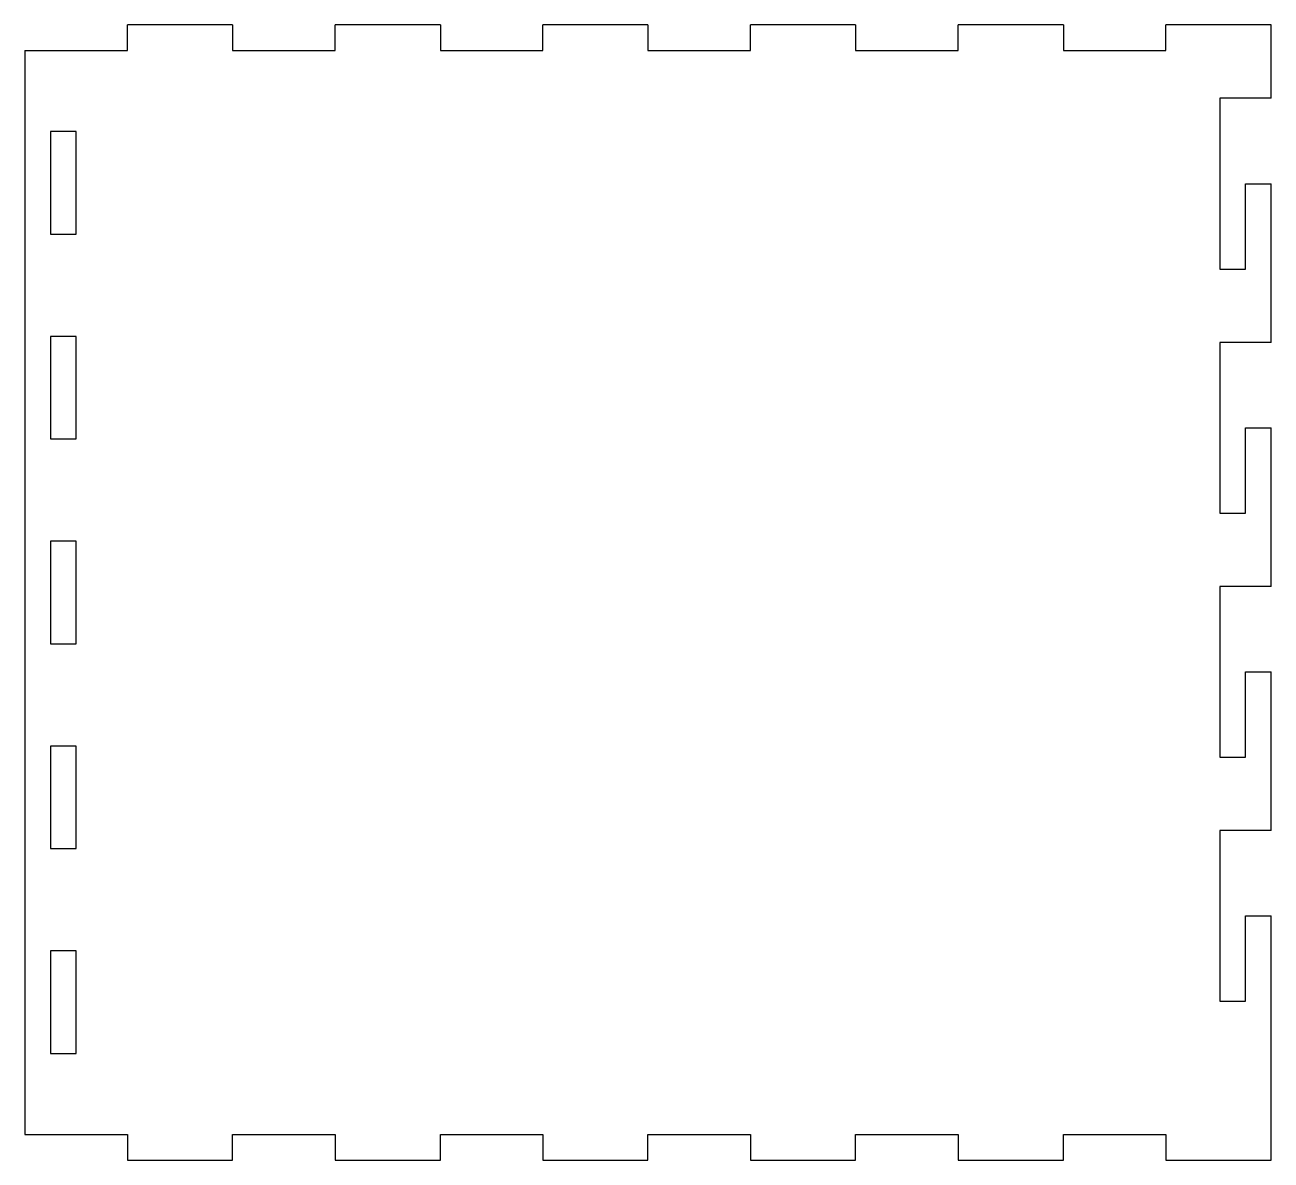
# Model space of a CAD drawing. Header units: millimetres. Extents: x -6 to 140, y -66 to 66.
import ezdxf

# ---------------------------------------------------------------- set-up
doc = ezdxf.new("R2010")
doc.units = ezdxf.units.MM
doc.layers.add('Shape2DView003', color=7, linetype='CONTINUOUS')

msp = doc.modelspace()

# ---------------------------------------------------------------- linework, layer by layer
at = {"layer": 'Shape2DView003'}
for p, q in [((6, 63.5), (6, 66.5)), ((18.33, 66.5), (6, 66.5)), ((18.33, 66.5), (18.33, 63.5)), ((30.33, 63.5), (30.33, 66.5)), ((42.67, 66.5), (30.33, 66.5)), ((42.67, 66.5), (42.67, 63.5)), ((54.67, 63.5), (54.67, 66.5)), ((67, 66.5), (54.67, 66.5)), ((67, 66.5), (67, 63.5)), ((79, 63.5), (79, 66.5)), ((91.33, 66.5), (79, 66.5)), ((91.33, 66.5), (91.33, 63.5)), ((103.33, 63.5), (103.33, 66.5)), ((115.67, 66.5), (103.33, 66.5)), ((115.67, 66.5), (115.67, 63.5)), ((140, 66.5), (127.67, 66.5)), ((127.67, 63.5), (127.67, 66.5)), ((140, 57.9), (140, 66.5)), ((-6, 63.5), (-6, -63.5)), ((-6, 63.5), (6, 63.5)), ((18.33, 63.5), (30.33, 63.5)), ((18.33, 63.5), (30.33, 63.5)), ((42.67, 63.5), (54.67, 63.5)), ((42.67, 63.5), (54.67, 63.5)), ((67, 63.5), (79, 63.5)), ((67, 63.5), (79, 63.5)), ((91.33, 63.5), (103.33, 63.5)), ((91.33, 63.5), (103.33, 63.5)), ((115.67, 63.5), (127.67, 63.5)), ((115.67, 63.5), (127.67, 63.5)), ((140, 57.9), (134, 57.9)), ((134, 57.9), (134, 37.9)), ((134, 57.9), (134, 37.9)), ((0, 54), (-3, 54)), ((-3, 54), (-3, 42)), ((0, 54), (-3, 54)), ((-3, 54), (-3, 42)), ((0, 42), (0, 54)), ((0, 42), (0, 54)), ((137, 37.9), (137, 47.9)), ((137, 47.9), (140, 47.9)), ((140, 29.3), (140, 47.9)), ((-3, 42), (0, 42)), ((-3, 42), (0, 42)), ((134, 37.9), (137, 37.9)), ((134, 37.9), (137, 37.9)), ((0, 30), (-3, 30)), ((-3, 30), (-3, 18)), ((0, 30), (-3, 30)), ((-3, 30), (-3, 18)), ((0, 18), (0, 30)), ((0, 18), (0, 30)), ((140, 29.3), (134, 29.3)), ((134, 29.3), (134, 9.3)), ((134, 29.3), (134, 9.3)), ((137, 9.3), (137, 19.3)), ((137, 19.3), (140, 19.3)), ((140, 0.7), (140, 19.3)), ((-3, 18), (0, 18)), ((-3, 18), (0, 18)), ((134, 9.3), (137, 9.3)), ((134, 9.3), (137, 9.3)), ((0, 6), (-3, 6)), ((-3, 6), (-3, -6)), ((0, 6), (-3, 6)), ((-3, 6), (-3, -6)), ((0, -6), (0, 6)), ((0, -6), (0, 6)), ((140, 0.7), (134, 0.7)), ((134, 0.7), (134, -19.3)), ((134, 0.7), (134, -19.3)), ((-3, -6), (0, -6)), ((-3, -6), (0, -6)), ((137, -19.3), (137, -9.3)), ((137, -9.3), (140, -9.3)), ((140, -27.9), (140, -9.3)), ((0, -18), (-3, -18)), ((-3, -18), (-3, -30)), ((0, -18), (-3, -18)), ((-3, -18), (-3, -30)), ((0, -30), (0, -18)), ((0, -30), (0, -18)), ((134, -19.3), (137, -19.3)), ((134, -19.3), (137, -19.3)), ((140, -27.9), (134, -27.9)), ((134, -27.9), (134, -47.9)), ((134, -27.9), (134, -47.9)), ((-3, -30), (0, -30)), ((-3, -30), (0, -30)), ((137, -47.9), (137, -37.9)), ((137, -37.9), (140, -37.9)), ((140, -66.5), (140, -37.9)), ((0, -42), (-3, -42)), ((-3, -42), (-3, -54)), ((0, -42), (-3, -42)), ((-3, -42), (-3, -54)), ((0, -54), (0, -42)), ((0, -54), (0, -42)), ((134, -47.9), (137, -47.9)), ((134, -47.9), (137, -47.9)), ((-3, -54), (0, -54)), ((-3, -54), (0, -54)), ((-6, -63.5), (6, -63.5)), ((6, -63.5), (6, -66.5)), ((18.33, -63.5), (30.33, -63.5)), ((18.33, -66.5), (18.33, -63.5)), ((18.33, -63.5), (30.33, -63.5)), ((30.33, -63.5), (30.33, -66.5)), ((42.67, -63.5), (54.67, -63.5)), ((42.67, -66.5), (42.67, -63.5)), ((42.67, -63.5), (54.67, -63.5)), ((54.67, -63.5), (54.67, -66.5)), ((67, -63.5), (79, -63.5)), ((67, -66.5), (67, -63.5)), ((67, -63.5), (79, -63.5)), ((79, -63.5), (79, -66.5)), ((91.33, -63.5), (103.33, -63.5)), ((91.33, -66.5), (91.33, -63.5)), ((91.33, -63.5), (103.33, -63.5)), ((103.33, -63.5), (103.33, -66.5)), ((115.67, -63.5), (127.67, -63.5)), ((115.67, -66.5), (115.67, -63.5)), ((115.67, -63.5), (127.67, -63.5)), ((127.67, -63.5), (127.67, -66.5)), ((6, -66.5), (18.33, -66.5)), ((30.33, -66.5), (42.67, -66.5)), ((54.67, -66.5), (67, -66.5)), ((79, -66.5), (91.33, -66.5)), ((103.33, -66.5), (115.67, -66.5)), ((127.67, -66.5), (140, -66.5))]:
    msp.add_line(p, q, dxfattribs=at)

doc.saveas('drawing.dxf')
